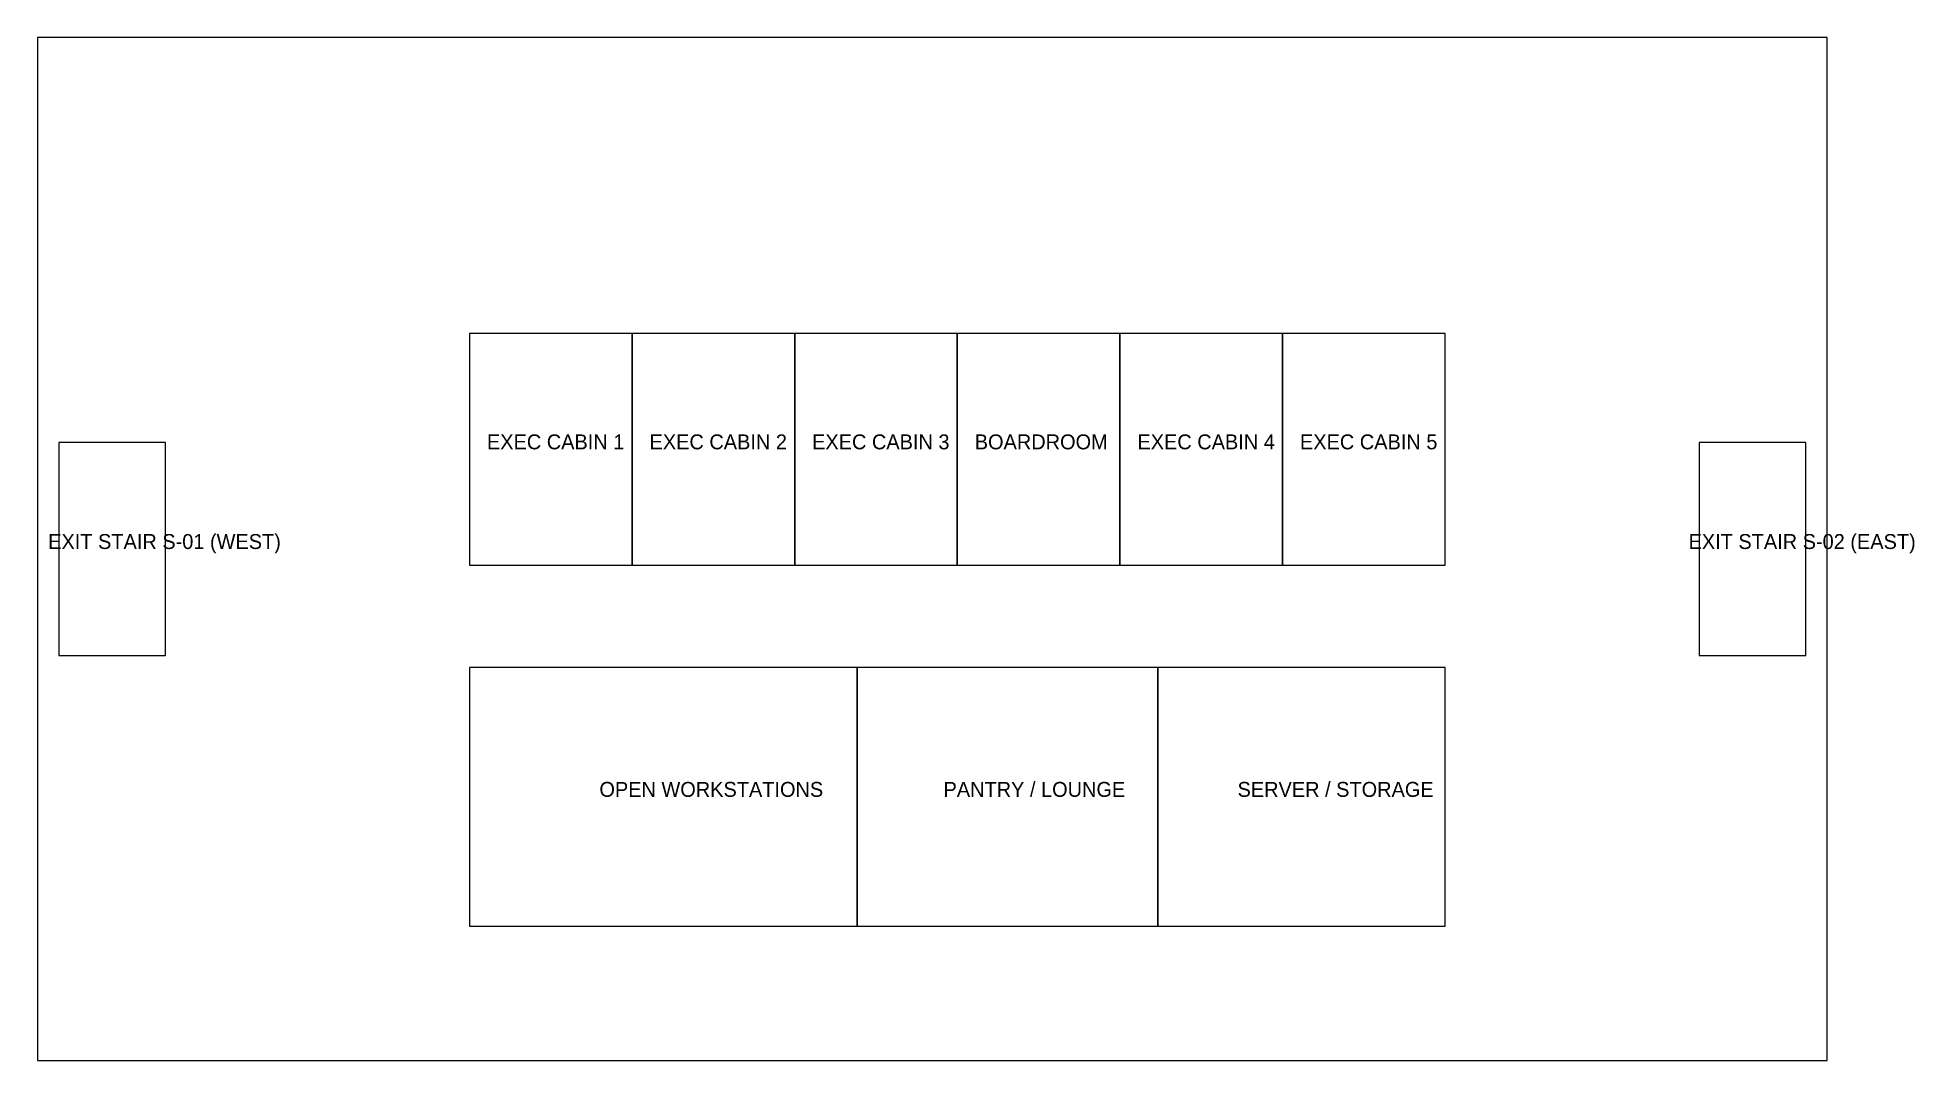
# Model space of a CAD drawing. Header units: metres. Extents: x 0 to 44052, y 0 to 24000.
import ezdxf

# ---------------------------------------------------------------- set-up
doc = ezdxf.new("R2010")
doc.units = ezdxf.units.M
for name, color, linetype in [('A-AREA-ROOM', 7, 'Continuous'), ('A-EXIT', 7, 'Continuous'), ('A-TEXT', 7, 'Continuous'), ('A-WALL-EXTR', 7, 'Continuous')]:
    doc.layers.add(name, color=color, linetype=linetype)

msp = doc.modelspace()

# ---------------------------------------------------------------- linework, layer by layer
at = {"layer": 'A-AREA-ROOM'}
for points in [[(10138.8, 11620.8), (13956.6, 11620.8), (13956.6, 17056.8), (10138.8, 17056.8)], [(13956.6, 11620.8), (17770.2, 11620.8), (17770.2, 17056.8), (13956.6, 17056.8)], [(17770.2, 11620.8), (21588, 11620.8), (21588, 17056.8), (17770.2, 17056.8)], [(21588, 11620.8), (25405.8, 11620.8), (25405.8, 17056.8), (21588, 17056.8)], [(25405.8, 11620.8), (29223.6, 11620.8), (29223.6, 17056.8), (25405.8, 17056.8)], [(29223.6, 11620.8), (33037.2, 11620.8), (33037.2, 17056.8), (29223.6, 17056.8)], [(10138.8, 3151.2), (19236, 3151.2), (19236, 9218.4), (10138.8, 9218.4)], [(19236, 3151.2), (26292, 3151.2), (26292, 9218.4), (19236, 9218.4)], [(26292, 3151.2), (33037.2, 3151.2), (33037.2, 9218.4), (26292, 9218.4)]]:
    msp.add_lwpolyline(points, close=True, dxfattribs=at)
at = {"layer": 'A-EXIT'}
for points in [[(500, 9500), (3000, 9500), (3000, 14500), (500, 14500)], [(39000, 9500), (41500, 9500), (41500, 14500), (39000, 14500)]]:
    msp.add_lwpolyline(points, close=True, dxfattribs=at)
at = {"layer": 'A-WALL-EXTR'}
msp.add_lwpolyline([(0, 0), (42000, 0), (42000, 24000), (0, 24000)], close=True, dxfattribs=at)

# ---------------------------------------------------------------- texts
at = {"layer": 'A-TEXT'}
for s, p in [('EXEC CABIN 1', (10547.7, 14338.8)), ('EXEC CABIN 2', (14363.4, 14338.8)), ('EXEC CABIN 3', (18179.1, 14338.8)), ('BOARDROOM', (21996.9, 14338.8)), ('EXEC CABIN 4', (25814.7, 14338.8)), ('EXEC CABIN 5', (29630.4, 14338.8)), ('EXIT STAIR S-01 (WEST)', (250, 12000)), ('EXIT STAIR S-02 (EAST)', (38750, 12000)), ('OPEN WORKSTATIONS', (13187.4, 6184.8)), ('PANTRY / LOUNGE', (21264, 6184.8)), ('SERVER / STORAGE', (28164.6, 6184.8))]:
    msp.add_text(s, height=350, dxfattribs=at).set_placement(p)

doc.saveas('drawing.dxf')
